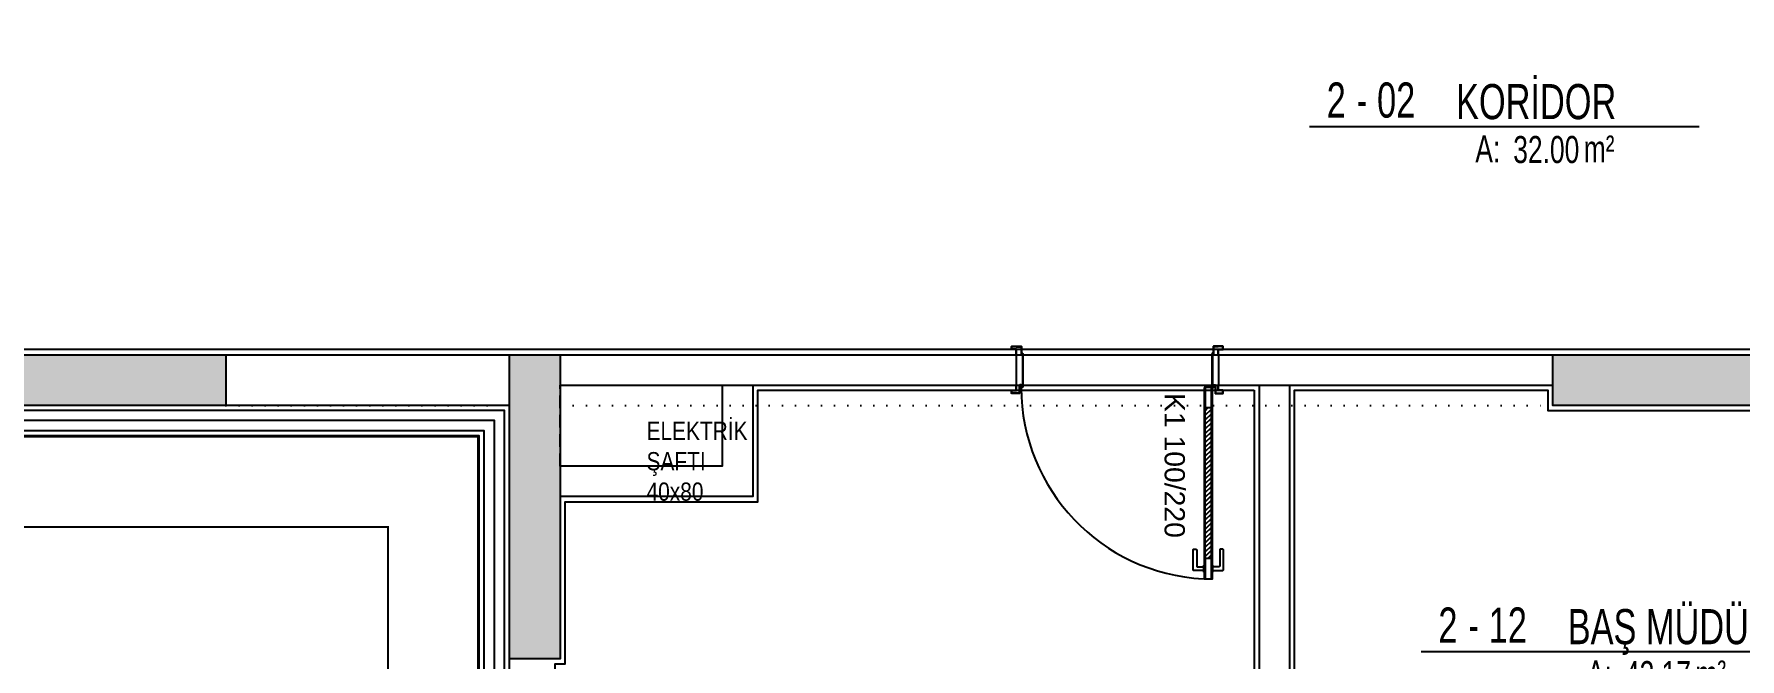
# Model space of a CAD drawing. Header units: inches. Extents: x 21 to 32698, y 13 to 3712.
# Drawn here: x 15097 to 15939, y 1512 to 1820 of the extents above; entities that cross this region are included whole.
import ezdxf
from ezdxf.enums import TextEntityAlignment as Align

# ---------------------------------------------------------------- set-up
doc = ezdxf.new("R2010")
doc.units = ezdxf.units.IN
doc.header["$MEASUREMENT"] = 0
doc.set_wipeout_variables(frame=1)
for name, pattern in [('ACAD_ISO03W100', [30, 12, -18]), ('DOT', [6.35, 0, -6.35]), ('HIDDEN', [9.525, 6.35, -3.175])]:
    doc.linetypes.add(name, pattern=pattern)
for name, color, linetype, lineweight in [('Z_MİM_-KM-AREA-IDEN', 8, 'Continuous', 25), ('Z_MİM_-KM-BEAM-RAY', 8, 'DOT', 25), ('Z_MİM_-KM-DOOR', 8, 'Continuous', 25), ('Z_MİM_-KM-DOOR-1', 8, 'Continuous', 25), ('Z_MİM_-KM-DOOR-FRAM', 8, 'Continuous', 25), ('Z_MİM_-KM-DOOR-IDEN', 8, 'Continuous', 25), ('Z_MİM_-KM-IZO-THERMAL', 8, 'Continuous', 25), ('Z_MİM_-KM-IZO-THERMAL-ROCKWOOL', 8, 'BATTING', 25), ('Z_MİM_-KM-PAINT', 8, 'Continuous', 25), ('Z_MİM_-KM-PATTERN-00', 8, 'Continuous', 25), ('Z_MİM_-KM-PATTERN-STRC', 8, 'Continuous', 25), ('Z_MİM_-KM-ROOF-RAY', 8, 'DOT', 25), ('Z_MİM_-KM-SHAFT', 8, 'Continuous', 25), ('Z_MİM_-KM-STRC-CONCRETE', 8, 'Continuous', 25), ('Z_MİM_-KM-TEXT-DETL', 8, 'Continuous', 25), ('Z_MİM_-KM-WALL', 8, 'Continuous', 25), ('Z_MİM_-KM-WALL-PL', 8, 'Continuous', 25), ('Z_MİM_-KM-WALL-PLASTER', 8, 'Continuous', 25)]:
    doc.layers.add(name, color=color, linetype=linetype, lineweight=lineweight)
doc.styles.add('-KM-OLCU', font='ARIALN.TTF')
doc.styles.add('Arial_4', font='arial.ttf', dxfattribs={"height": 10})
doc.styles.add('MAH', font='arial.ttf', dxfattribs={"width": 0.8, "height": 17.5})
doc.styles.add('STYLE1', font='arial.ttf', dxfattribs={"height": 1})
doc.linetypes.add('BATTING', pattern='A,0.00254,-2.54,[134,ltypeshp.shx,S=2.54,R=0,X=-2.54,Y=0],-5.08,[134,ltypeshp.shx,S=2.54,R=180,X=2.54,Y=0],-2.54', length=10.16254)

# ---------------------------------------------------------------- blocks, each defined once
blk = doc.blocks.new('-KM_Kiriş İzi-2K')
at = {"layer": 'Z_MİM_-KM-BEAM-RAY'}
for p, q in [((-140, 680), (0, 680)), ((25, 680), (515, 680)), ((-140, 655), (0, 655)), ((25, 655), (515, 655))]:
    blk.add_line(p, q, dxfattribs=at)
blk = doc.blocks.new('*U258')
at = {"layer": 'Z_MİM_-KM-PATTERN-00'}
h = blk.add_hatch(dxfattribs=at)
h.set_pattern_fill('ANSI31', color=256, scale=0.5, style=0)
h.set_pattern_definition([(45, (0, 0), (-1.122532, 1.122532), [])])
h.paths.add_polyline_path([(-93.4, 11.1), (-93.4, 85.48), (-96.4, 85.48), (-96.4, 11.1)])
at = {"layer": 'Z_MİM_-KM-DOOR-1'}
for p, q in [((-96.9, 92.21), (-97.08, 92.21)), ((-97.08, 92.21), (-97.08, 88.75)), ((-97.08, 88.75), (-96.9, 88.75)), ((-96.4, 85.48), (-96.4, 11.1)), ((-93.4, 85.48), (-93.4, 11.1)), ((-92.9, 92.21), (-92.72, 92.21)), ((-92.72, 88.75), (-92.9, 88.75)), ((-92.72, 92.21), (-92.72, 88.75))]:
    blk.add_line(p, q, dxfattribs=at)
blk.add_lwpolyline([(-96.4, 95.48), (-96.4, 85.48), (-93.4, 85.48), (-93.4, 95.48)], close=True, dxfattribs=at)
for points in [[(-97.08, 91.39), (-102, 91.39, 0.414214), (-102.36, 91.03), (-102.36, 81.29, 0.414214), (-102, 80.92), (-100.91, 80.92, 0.414214), (-100.54, 81.29), (-100.54, 89.21, -0.414214), (-100.18, 89.57), (-97.08, 89.57)], [(-92.72, 91.39), (-87.71, 91.39, -0.414214), (-87.35, 91.03), (-87.35, 81.29, -0.414214), (-87.71, 80.92), (-88.8, 80.92, -0.414214), (-89.17, 81.29), (-89.17, 89.21, 0.414214), (-89.53, 89.57), (-92.72, 89.57)]]:
    blk.add_lwpolyline(points, format="xyb", dxfattribs=at)
blk.add_wipeout([(0, 3.5), (0, -18.5), (-99.8, -18.7), (-99.8, 3.7)])
for points in [[(-92.9, 1.1), (-92.9, 95.48), (-96.9, 95.48), (-96.9, 1.1)], [(-96.4, 11.1), (-96.4, 1.1), (-93.4, 1.1), (-93.4, 11.1)]]:
    blk.add_lwpolyline(points, close=True, dxfattribs=at)
for points in [[(-100, -15), (-100, -17.5), (-102, -17.5, 0.414214), (-102.3, -17.8), (-102.3, -18.9, 0.414214), (-102, -19.2), (-97.6, -19.2, 0.414214), (-97.3, -18.9), (-97.3, -15.7), (-96.95, -15.7, 0.414214), (-96.7, -15.45), (-96.7, 0.9, 0.414214), (-96.9, 1.1), (-97.48, 1.1, 0.458526), (-97.58, 0.99), (-97.47, 0.21, -0.458526), (-97.57, 0.1), (-98.1, 0.1, -0.414214), (-98.2, 0.2), (-98.2, 3.9, 0.414214), (-98.5, 4.2), (-102, 4.2, 0.414214), (-102.3, 3.9), (-102.3, 2.8, 0.414214), (-102, 2.5), (-101.2, 2.5), (-100, 2.5), (-100, 0), (-100, 0)], [(-99.8, -15), (-99.8, -17.7), (-102, -17.7, 0.414214), (-102.1, -17.8), (-102.1, -18.9, 0.414214), (-102, -19), (-97.6, -19, 0.414214), (-97.5, -18.9), (-97.5, -15.5), (-96.95, -15.5, 0.414214), (-96.9, -15.45), (-96.9, 0.9), (-97.37, 0.9), (-97.27, 0.24, -0.458526), (-97.57, -0.1), (-98.1, -0.1, -0.414214), (-98.4, 0.2), (-98.4, 3.9, 0.414214), (-98.5, 4), (-102, 4, 0.414214), (-102.1, 3.9), (-102.1, 2.8, 0.414214), (-102, 2.7), (-101.2, 2.7), (-99.8, 2.7), (-99.8, 0)], [(0, -15), (0, -17.5), (2, -17.5, -0.414214), (2.3, -17.8), (2.3, -18.9, -0.414214), (2, -19.2), (-2.4, -19.2, -0.414214), (-2.7, -18.9), (-2.7, -15.7), (-3.05, -15.7, -0.414214), (-3.3, -15.45), (-3.3, 0.9, -0.414214), (-3.1, 1.1), (-2.52, 1.1, -0.458526), (-2.42, 0.99), (-2.53, 0.21, 0.458526), (-2.43, 0.1), (-1.9, 0.1, 0.414214), (-1.8, 0.2), (-1.8, 3.9, -0.414214), (-1.5, 4.2), (2, 4.2, -0.414214), (2.3, 3.9), (2.3, 2.8, -0.414214), (2, 2.5), (1.2, 2.5), (0, 2.5), (0, 0), (0, 0)], [(-0.2, -15), (-0.2, -17.7), (2, -17.7, -0.414214), (2.1, -17.8), (2.1, -18.9, -0.414214), (2, -19), (-2.4, -19, -0.414214), (-2.5, -18.9), (-2.5, -15.5), (-3.05, -15.5, -0.414214), (-3.1, -15.45), (-3.1, 0.9), (-2.63, 0.9), (-2.73, 0.24, 0.458526), (-2.43, -0.1), (-1.9, -0.1, 0.414214), (-1.6, 0.2), (-1.6, 3.9, -0.414214), (-1.5, 4), (2, 4, -0.414214), (2.1, 3.9), (2.1, 2.8, -0.414214), (2, 2.7), (1.2, 2.7), (-0.2, 2.7), (-0.2, 0)]]:
    blk.add_lwpolyline(points, format="xyb", dxfattribs=at)
at = {"layer": 'Z_MİM_-KM-DOOR-FRAM', "ltscale": 0.2}
blk.add_arc((-97.08, 1.03), 94.56, 0.14052, 87.16908, dxfattribs=at)
at = {"layer": 'Z_MİM_-KM-WALL'}
for p, q in [((-100, -15), (-100, 0)), ((0, -15), (0, 0))]:
    blk.add_line(p, q, dxfattribs=at)
at = {"layer": 'Z_MİM_-KM-DOOR-IDEN', "color": 7, "insert": (-73.18, 3.88), "char_height": 10, "width": 99.9901, "attachment_point": 7, "rotation": 90, "style": 'STYLE1'}
blk.add_mtext('K1 100/220', dxfattribs=at)
blk = doc.blocks.new('-KM_Kolon-2K')
at = {"layer": 'Z_MİM_-KM-PATTERN-STRC'}
for points in [[(-290, 680), (-140, 680), (-140, 655), (-290, 655)], [(0, 680), (25, 680), (25, 530), (0, 530)], [(515, 680), (665, 680), (665, 655), (515, 655)]]:
    blk.add_hatch(color=256, dxfattribs=at).paths.add_polyline_path(points, flags=0)
at = {"layer": 'Z_MİM_-KM-STRC-CONCRETE'}
for points in [[(-290, 680), (-140, 680), (-140, 655), (-290, 655)], [(0, 680), (25, 680), (25, 530), (0, 530)], [(515, 680), (665, 680), (665, 655), (515, 655)]]:
    blk.add_lwpolyline(points, close=True, dxfattribs=at)
blk = doc.blocks.new('*U121')
blk.add_line((0, 0), (192.45, 0))
at = {"color": 7, "style": 'MAH', "width": 0.6}
blk.add_text('-', height=17.07, dxfattribs=at).set_placement((25.99, 13.11), align=Align.MIDDLE_CENTER)
at = {"color": 7, "style": 'Arial_4', "width": 0.7}
for s, p in [('A:', (81.91, -17.69)), ('m² ', (135.42, -17.69))]:
    blk.add_text(s, height=13.333, dxfattribs=at).set_placement(p)
for tag, p in [('K', (8.57, 13.11)), ('00', (33.43, 13.11)), ('MAHALADI', (72.42, 12.35))]:
    blk.add_attdef(tag, text='', height=17.33, dxfattribs=at).set_placement(p, align=Align.MIDDLE_LEFT)
blk.add_attdef('27.00', text='', height=13.33, dxfattribs=at).set_placement((133.25, -11.29), align=Align.MIDDLE_RIGHT)

msp = doc.modelspace()

# ---------------------------------------------------------------- linework, layer by layer
at = {"layer": 'Z_MİM_-KM-SHAFT', "linetype": 'HIDDEN'}
msp.add_lwpolyline([(15356.71, 1647.08), (15436.71, 1647.08), (15436.71, 1607.08), (15356.71, 1607.08)], close=True, dxfattribs=at)
at = {"layer": 'Z_MİM_-KM-WALL'}
for p, q in [((15146.71, 1662.08), (15331.71, 1662.08)), ((15701.71, 1647.08), (15701.71, 1002.08)), ((15716.71, 1647.08), (15716.71, 1002.08))]:
    msp.add_line(p, q, dxfattribs=at)
at = {"layer": 'Z_MİM_-KM-WALL-PL'}
for points in [[(15436.71, 1647.08), (15436.71, 1607.08), (15356.71, 1607.08)], [(15451.71, 1647.08), (15451.71, 1592.08), (15356.71, 1592.08)]]:
    msp.add_lwpolyline(points, dxfattribs=at)
at = {"layer": 'Z_MİM_-KM-WALL-PLASTER'}
msp.add_lwpolyline([(16374.21, 1644.58), (16374.21, 1004.58), (15999.21, 1004.58), (15999.21, 1029.58), (15894.21, 1029.58), (15894.22, 1004.58), (15719.21, 1004.58), (15719.21, 1644.58), (15844.21, 1644.58), (15844.21, 1634.58), (15999.21, 1634.58), (15999.21, 1644.58)], close=True, dxfattribs=at)

# ---------------------------------------------------------------- block references
at = {"layer": 'Z_MİM_-KM-AREA-IDEN'}
for p, values in [((15726.48, 1774.56), {'27.00': '32.00', '00': '02', 'K': '2', 'MAHALADI': 'KORİDOR'}), ((15781.59, 1515.63), {'27.00': '42.17', '00': '12', 'K': '2', 'MAHALADI': 'BAŞ MÜDÜR ODASI'})]:
    msp.add_blockref('*U121', p, dxfattribs=at).add_auto_attribs(values)
at = {"layer": 'Z_MİM_-KM-BEAM-RAY'}
msp.add_blockref('-KM_Kiriş İzi-2K', (15331.71, 982.08), dxfattribs=at)

# ---------------------------------------------------------------- texts
at = {"layer": 'Z_MİM_-KM-TEXT-DETL', "color": 7, "insert": (15399.31, 1629.06), "char_height": 9, "attachment_point": 1, "style": '-KM-OLCU'}
msp.add_mtext_dynamic_manual_height_columns('ELEKTRİK ŞAFTI\\P40x80', width=63.2764, gutter_width=12.5, heights=[0], dxfattribs=at)

# ---------------------------------------------------------------- next in the draw order: block references
at = {"layer": 'Z_MİM_-KM-DOOR', "ltscale": 1.5, "rotation": 180}
msp.add_blockref('*U258', (15581.71, 1647.08), dxfattribs=at)

# ---------------------------------------------------------------- next in the draw order: linework, layer by layer
at = {"layer": 'Z_MİM_-KM-IZO-THERMAL'}
msp.add_lwpolyline([(18844.21, 969.58), (17329.21, 969.58), (17329.21, 999.58), (16654.21, 999.58), (16654.21, 969.58), (15319.21, 969.58), (15319.21, 1624.58), (15029.21, 1624.58), (15029.21, 2594.58), (18844.21, 2594.58)], close=True, dxfattribs=at)
at = {"layer": 'Z_MİM_-KM-IZO-THERMAL-ROCKWOOL', "ltscale": 0.45}
msp.add_lwpolyline([(18839.21, 974.58), (17334.21, 974.58), (17334.21, 1004.58), (16649.21, 1004.58), (16649.21, 974.58), (15324.21, 974.58), (15324.21, 1629.58), (15034.21, 1629.58), (15034.21, 2589.58), (18839.21, 2589.58)], close=True, dxfattribs=at)
at = {"layer": 'Z_MİM_-KM-PAINT'}
msp.add_lwpolyline([(18847.21, 966.58), (17326.21, 966.58), (17326.21, 996.58), (16657.21, 996.58), (16657.21, 966.58), (15316.21, 966.58), (15316.21, 1621.58), (15026.21, 1621.58), (15026.21, 2597.58), (18847.21, 2597.58)], close=True, dxfattribs=at)
at = {"layer": 'Z_MİM_-KM-ROOF-RAY', "linetype": 'ACAD_ISO03W100', "const_width": 1}
msp.add_lwpolyline([(18891.71, 922.08), (15271.71, 922.08), (15271.71, 1577.08), (14981.71, 1577.08), (14981.71, 2642.08), (18891.71, 2642.08)], close=True, dxfattribs=at)
at = {"layer": 'Z_MİM_-KM-WALL'}
for p, q in [((15356.71, 1662.08), (15846.71, 1662.08)), ((15356.71, 1647.08), (15846.71, 1647.08))]:
    msp.add_line(p, q, dxfattribs=at)
msp.add_lwpolyline([(18831.71, 982.08), (17341.71, 982.08), (17341.71, 1012.08), (16641.71, 1012.08), (16641.71, 982.08), (15331.71, 982.08), (15331.71, 1637.08), (15041.71, 1637.08), (15041.71, 2582.08), (18831.71, 2582.08)], close=True, dxfattribs=at)
at = {"layer": 'Z_MİM_-KM-WALL-PLASTER'}
for points in [[(18846.71, 967.08), (17326.71, 967.08), (17326.71, 997.08), (16656.71, 997.08), (16656.71, 967.08), (15316.71, 967.08), (15316.71, 1622.08), (15026.71, 1622.08), (15026.71, 2597.08), (18846.71, 2597.08)], [(18834.21, 979.58), (17339.21, 979.58), (17339.21, 1009.58), (16644.21, 1009.58), (16644.21, 979.58), (15329.21, 979.58), (15329.21, 1634.58), (15039.21, 1634.58), (15039.21, 2584.58), (18834.21, 2584.58)], [(15699.21, 1644.58), (15699.21, 1004.58), (15359.21, 1004.58), (15359.21, 1134.58), (15354.21, 1134.58), (15354.21, 1509.58), (15359.21, 1509.58), (15359.21, 1589.58), (15454.21, 1589.58), (15454.21, 1644.58)]]:
    msp.add_lwpolyline(points, close=True, dxfattribs=at)
msp.add_lwpolyline([(18831.71, 1664.58), (15041.71, 1664.58)], dxfattribs=at)

# ---------------------------------------------------------------- next in the draw order: block references
at = {"layer": 'Z_MİM_-KM-STRC-CONCRETE'}
msp.add_blockref('-KM_Kolon-2K', (15331.71, 982.08), dxfattribs=at)

doc.saveas('drawing.dxf')
